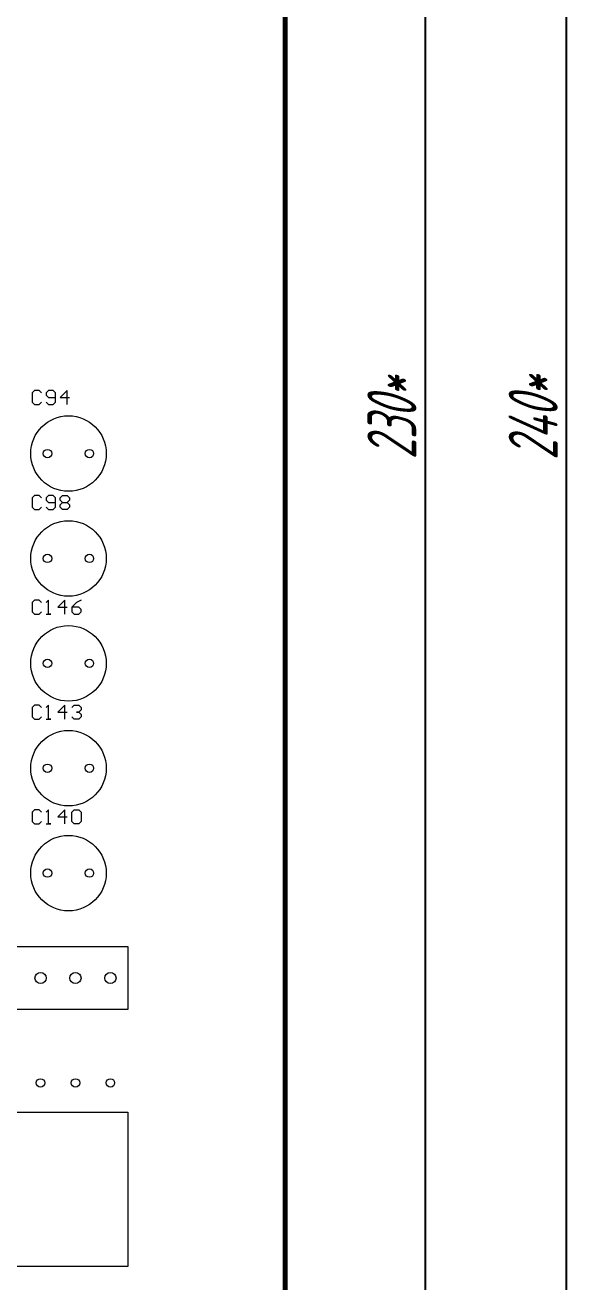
# Model space of a CAD drawing. Extents: x 0 to 597, y 0 to 420.
# Drawn here: x 239.5 to 279.5, y 161.7 to 251.6 of the extents above; entities that cross this region are included whole.
import ezdxf

# ---------------------------------------------------------------- set-up
doc = ezdxf.new("R2010")
doc.units = 0
doc.header["$MEASUREMENT"] = 0
doc.layers.get('0').update_dxf_attribs({"linetype": 'CONTINUOUS'})
doc.layers.get('DEFPOINTS').update_dxf_attribs({"linetype": 'CONTINUOUS'})
doc.layers.add('PDF _Геометрия', color=7, linetype='CONTINUOUS')
doc.styles.get("Standard").update_dxf_attribs({"font": 'gost.TTF', "oblique": 15})
doc.styles.add('стиль1', font='gost.TTF', dxfattribs={"width": 0.75, "oblique": 15, "height": 3.5})
doc.dimstyles.get("Standard").update_dxf_attribs({"dimtxt": 3, "dimasz": 3, "dimexe": 2.5, "dimexo": 2.5, "dimgap": 1.5, "dimtad": 0, "dimtih": 1, "dimtoh": 1, "dimdec": 4, "dimzin": 0, "dimdsep": 46, "dimtxsty": 'Standard', "dimcen": -3, "dimdle": 1.25, "dimadec": 0, "dimazin": 0, "dimtfac": 0.75, "dimtdec": 4, "dimtofl": 0, "dimtmove": 0, "dimatfit": 3, "dimfxl": 1, "dimtvp": 1.5, "dimtolj": 1, "dimtzin": 0, "dimarcsym": 0})

# ---------------------------------------------------------------- blocks, each defined once
blk = doc.blocks.new('*D4')
at = {"color": 0, "lineweight": -2, "transparency": 16777216}
for p, q in [((253.762, 338.439), (269.388, 338.439)), ((268.138, 335.939), (268.138, 110.939)), ((253.762, 108.439), (269.388, 108.439))]:
    blk.add_line(p, q, dxfattribs=at)
at = {"color": 0, "transparency": 16777216}
for points in [[(267.721, 335.939), (268.554, 335.939), (268.138, 338.439)], [(267.721, 110.939), (268.554, 110.939), (268.138, 108.439)]]:
    blk.add_solid(points, dxfattribs=at)
at = {"layer": 'DEFPOINTS', "color": 0, "transparency": 16777216}
for p in [(253.137, 338.439), (253.137, 108.439), (268.138, 108.439)]:
    blk.add_point(p, dxfattribs=at)
at = {"color": 0, "transparency": 16777216, "insert": (265.763, 223.439), "char_height": 3.5, "attachment_point": 5, "rotation": 90, "style": 'стиль1'}
blk.add_mtext('\\A1;230*', dxfattribs=at)
blk = doc.blocks.new('*D5')
at = {"color": 0, "lineweight": -2, "transparency": 16777216}
for p, q in [((258.763, 343.439), (279.492, 343.439)), ((278.242, 105.939), (278.242, 340.939)), ((258.763, 103.439), (279.492, 103.439))]:
    blk.add_line(p, q, dxfattribs=at)
at = {"color": 0, "transparency": 16777216}
for points in [[(277.826, 340.939), (278.659, 340.939), (278.242, 343.439)], [(277.825, 105.939), (278.659, 105.939), (278.242, 103.439)]]:
    blk.add_solid(points, dxfattribs=at)
at = {"layer": 'DEFPOINTS', "color": 0, "transparency": 16777216}
for p in [(258.138, 343.439), (278.242, 343.439), (258.138, 103.439)]:
    blk.add_point(p, dxfattribs=at)
at = {"color": 0, "transparency": 16777216, "insert": (275.867, 223.439), "char_height": 3.5, "attachment_point": 5, "rotation": 89.99994, "style": 'стиль1'}
blk.add_mtext('\\A1;240*', dxfattribs=at)

msp = doc.modelspace()

# ---------------------------------------------------------------- linework, layer by layer
at = {"layer": 'PDF _Геометрия', "lineweight": 60}
msp.add_lwpolyline([(258.13763, 103.439), (70.60264, 103.439), (258.13763, 103.43931), (258.13763, 343.439)], close=True, dxfattribs=at)
at = {"layer": 'PDF _Геометрия', "lineweight": 20}
for points in [[(240.69781, 225.29019), (240.53107, 225.45676), (240.1978, 225.45676), (240.03117, 225.29019), (240.03117, 224.6237), (240.1978, 224.45703), (240.53107, 224.45703), (240.69781, 224.6237)], [(241.03087, 224.6237), (241.1975, 224.45703), (241.53077, 224.45703), (241.69741, 224.6237), (241.69741, 225.29019), (241.53077, 225.45676), (241.1975, 225.45676), (241.03087, 225.29019), (241.03087, 225.12351), (241.1975, 224.95694), (241.69741, 224.95694)], [(242.53068, 224.45703), (242.53068, 225.45676), (242.03078, 224.95694), (242.69742, 224.95694)], [(240.69781, 217.77172), (240.53107, 217.93839), (240.1978, 217.93839), (240.03117, 217.77172), (240.03117, 217.10523), (240.1978, 216.93866), (240.53107, 216.93866), (240.69781, 217.10523)], [(241.03087, 217.10523), (241.1975, 216.93866), (241.53077, 216.93866), (241.69741, 217.10523), (241.69741, 217.77172), (241.53077, 217.93839), (241.1975, 217.93839), (241.03087, 217.77172), (241.03087, 217.60515), (241.1975, 217.43847), (241.69741, 217.43847)], [(242.19741, 217.43847), (242.53068, 217.43847)], [(240.69781, 210.27879), (240.53107, 210.44536), (240.1978, 210.44536), (240.03117, 210.27879), (240.03117, 209.6123), (240.1978, 209.44563), (240.53107, 209.44563), (240.69781, 209.6123)], [(241.03087, 209.44563), (241.36414, 209.44563), (241.1975, 209.44563), (241.1975, 210.44536), (241.03087, 210.27879)], [(241.1975, 210.44536), (241.1975, 210.44536)], [(242.36405, 209.44563), (242.36405, 210.44536), (241.86414, 209.94554), (242.53068, 209.94554)], [(243.53069, 210.44536), (243.19732, 210.27879), (242.86405, 209.94554), (242.86405, 209.6123), (243.03068, 209.44563), (243.36395, 209.44563), (243.53069, 209.6123), (243.53069, 209.77887), (243.36395, 209.94554), (242.86405, 209.94554)], [(240.69781, 202.78575), (240.53107, 202.95243), (240.1978, 202.95243), (240.03117, 202.78575), (240.03117, 202.11927), (240.1978, 201.9527), (240.53107, 201.9527), (240.69781, 202.11927)], [(241.03087, 201.9527), (241.36414, 201.9527), (241.1975, 201.9527), (241.1975, 202.95243), (241.03087, 202.78575)], [(241.1975, 202.95243), (241.1975, 202.95243)], [(242.36405, 201.9527), (242.36405, 202.95243), (241.86414, 202.45251), (242.53068, 202.45251)], [(242.86405, 202.78575), (243.03068, 202.95243), (243.36395, 202.95243), (243.53069, 202.78575), (243.53069, 202.61918), (243.36395, 202.45251), (243.19732, 202.45251), (243.36395, 202.45251), (243.53069, 202.28594), (243.53069, 202.11927), (243.36395, 201.9527), (243.03068, 201.9527), (242.86405, 202.11927)], [(243.53069, 202.61918), (243.53069, 202.61918)], [(243.53069, 202.61918), (243.53069, 202.61918)], [(243.53069, 202.61918), (243.53069, 202.61918)], [(240.69781, 195.29282), (240.53107, 195.45939), (240.1978, 195.45939), (240.03117, 195.29282), (240.03117, 194.62623), (240.1978, 194.45967), (240.53107, 194.45967), (240.69781, 194.62623)], [(241.03087, 194.45967), (241.36414, 194.45967), (241.1975, 194.45967), (241.1975, 195.45939), (241.03087, 195.29282)], [(241.1975, 195.45939), (241.1975, 195.45939)], [(242.36405, 194.45967), (242.36405, 195.45939), (241.86414, 194.95948), (242.53068, 194.95948)]]:
    msp.add_lwpolyline(points, dxfattribs=at)
for points in [[(242.03078, 217.77172), (242.19741, 217.93839), (242.53068, 217.93839), (242.69742, 217.77172), (242.69742, 217.60515), (242.53068, 217.43847), (242.69742, 217.27191), (242.69742, 217.10523), (242.53068, 216.93866), (242.19741, 216.93866), (242.03078, 217.10523), (242.03078, 217.27191), (242.19741, 217.43847), (242.03078, 217.60515)], [(242.86405, 195.29282), (243.03068, 195.45939), (243.36395, 195.45939), (243.53069, 195.29282), (243.53069, 194.62623), (243.36395, 194.45967), (243.03068, 194.45967), (242.86405, 194.62623)], [(246.88561, 185.68908), (246.88561, 181.18913), (171.87149, 181.18913), (171.87149, 185.68908)]]:
    msp.add_lwpolyline(points, close=True, dxfattribs=at)
msp.add_lwpolyline([(177.49761, 168.3391, 0.41421801), (176.87247, 168.96412), (176.87247, 173.85418), (246.88561, 173.85418), (246.88561, 162.82422), (176.87247, 162.82422), (176.87247, 167.71418, 0.41418376)], format="xyb", close=True, dxfattribs=at)
for centre, radius in [((242.63481, 220.93885), 2.70032), ((242.63521, 213.43877), 2.70024), ((242.63521, 205.93891), 2.70024), ((242.63519, 198.43883), 2.70026), ((242.63519, 190.93897), 2.70026)]:
    msp.add_circle(centre, radius, dxfattribs=at)
at = {"layer": 'PDF _Геометрия', "lineweight": 9}
for centre, radius in [((241.13448, 220.93917), 0.3), ((244.13503, 220.93917), 0.3), ((241.1345, 213.43903), 0.29997), ((244.13505, 213.43903), 0.29997), ((241.1345, 205.93917), 0.29997), ((244.13505, 205.93917), 0.29997), ((241.13448, 198.43908), 0.3), ((244.13503, 198.43908), 0.3), ((241.13448, 190.93923), 0.3), ((244.13503, 190.93923), 0.3), ((240.63456, 183.43902), 0.40012), ((243.13489, 183.43902), 0.40012), ((245.63552, 183.43911), 0.40003), ((240.63451, 175.93913), 0.30006), ((243.13485, 175.93913), 0.30006), ((245.63547, 175.93922), 0.29997)]:
    msp.add_circle(centre, radius, dxfattribs=at)

# ---------------------------------------------------------------- dimensions: what is measured, and where the dimension line sits
for p1, p2, distance, text, picture, middle in [((258.13763, 103.439), (258.13789, 343.439), -20.10447, '240*', '*D5', (275.86723, 223.43898)), ((253.13692, 338.43883), (253.13692, 108.4388), 15.00071, '230*', '*D4', (265.76263, 223.43882))]:
    dim = msp.add_aligned_dim(p1=p1, p2=p2, distance=distance, text=text, dimstyle='Standard', override={"dimtxt": 2.5, "dimasz": 2.5, "dimexe": 1.25, "dimexo": 0.625, "dimgap": 0.625, "dimtad": 1, "dimtih": 0, "dimtoh": 0, "dimzin": 8, "dimlunit": 6, "dimtxsty": 'стиль1', "dimcen": 2.5, "dimtofl": 1, "dimtvp": 0})
    dim.commit()
    dim.dimension.update_dxf_attribs({"geometry": picture, "text_midpoint": middle})

doc.saveas('drawing.dxf')
